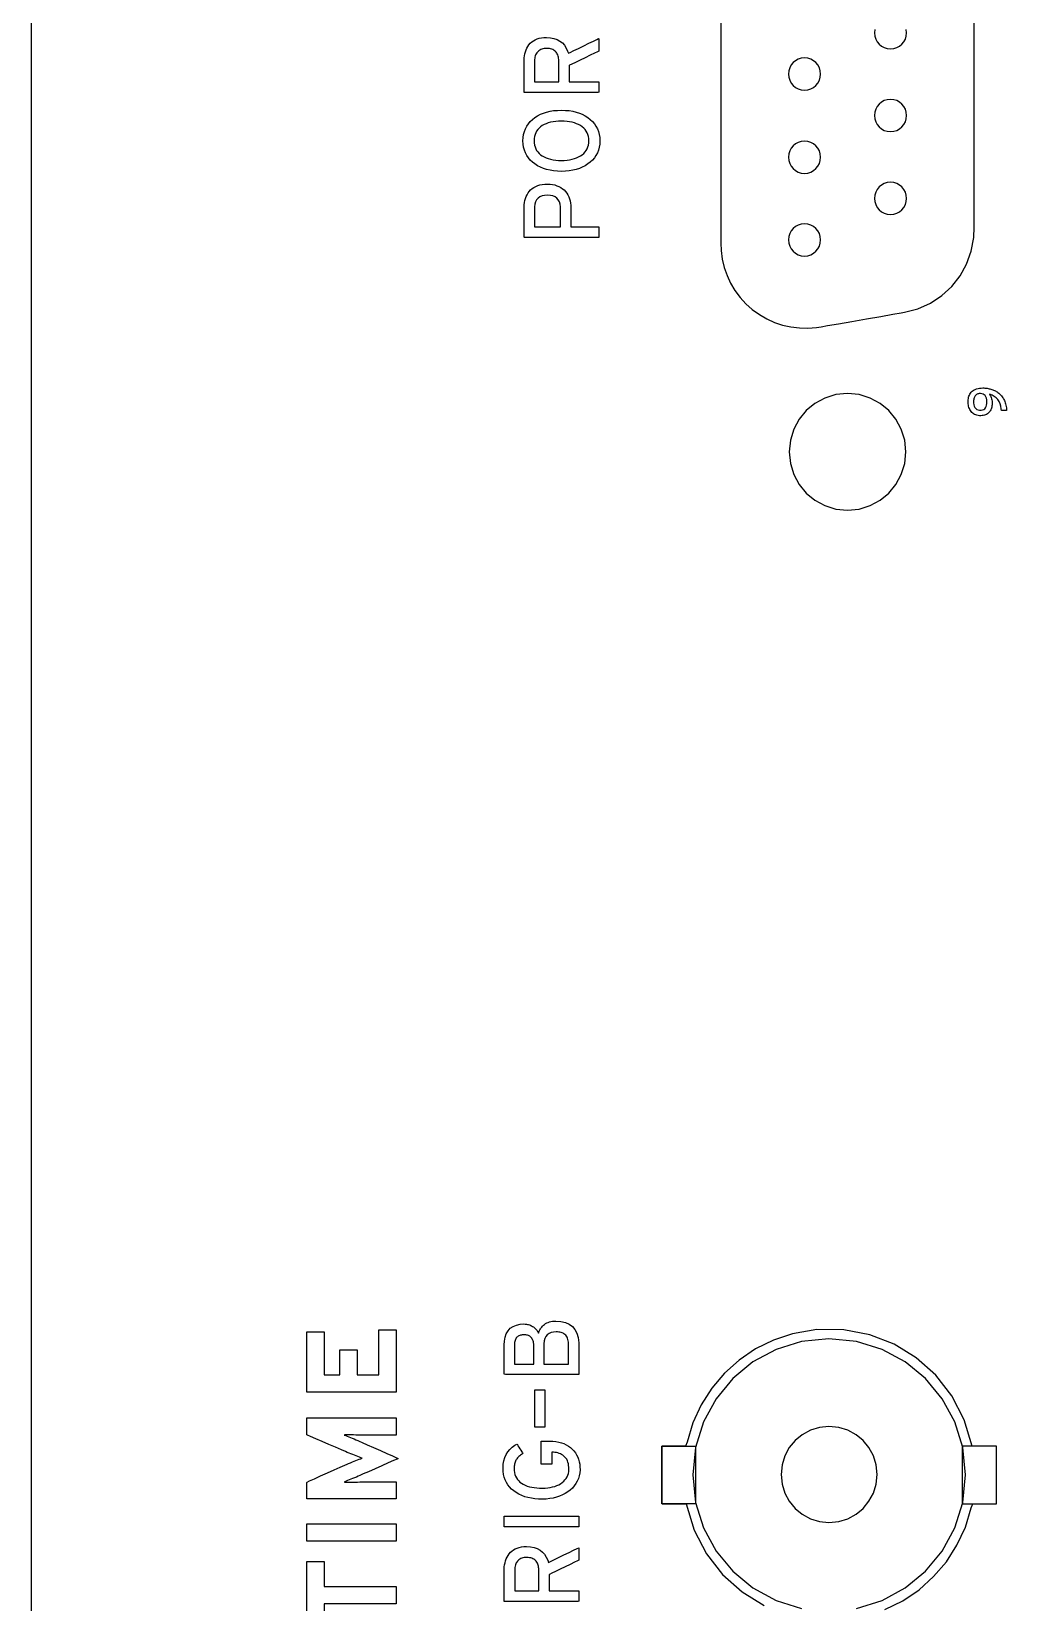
# Model space of a CAD drawing. Extents: x 1 to 47.7, y 0.2 to 35.
# Drawn here: x 31.778 to 33.048, y 13.894 to 15.94 of the extents above; entities that cross this region are included whole.
import ezdxf

# ---------------------------------------------------------------- set-up
doc = ezdxf.new("R2010")
doc.units = 0
doc.header["$MEASUREMENT"] = 0
doc.layers.add('8_0_____DWG', color=7, linetype='CONTINUOUS')

msp = doc.modelspace()

# ---------------------------------------------------------------- linework, layer by layer
at = {"layer": '8_0_____DWG'}
for points in [[(31.778, 13.8343), (31.778, 14.0228), (31.778, 14.2098), (31.778, 14.3951), (31.778, 14.5786), (31.778, 14.7603), (31.778, 14.94), (31.778, 15.1177), (31.778, 15.2057), (31.778, 15.2932), (31.778, 15.3801), (31.778, 15.4665), (31.778, 15.5522), (31.778, 15.6374), (31.778, 15.7219), (31.778, 15.8059), (31.778, 15.8891), (31.778, 15.9718)], [(32.676, 15.9531), (32.676, 15.877), (32.676, 15.8017), (32.676, 15.7357), (32.676, 15.6871), (32.676, 15.6644), (32.6764, 15.6547), (32.6779, 15.6436), (32.6804, 15.6328), (32.6841, 15.6223), (32.6888, 15.6122), (32.6944, 15.6027), (32.7011, 15.5938), (32.7086, 15.5855), (32.717, 15.578), (32.7262, 15.5714), (32.7358, 15.5658), (32.746, 15.5612), (32.7565, 15.5577), (32.7673, 15.5553), (32.7783, 15.554), (32.7894, 15.5538), (32.8006, 15.5547), (32.8066, 15.5556), (32.8151, 15.5571), (32.8292, 15.5595), (32.8468, 15.5626), (32.8658, 15.5659), (32.8843, 15.569), (32.9, 15.5718), (32.911, 15.5737), (32.9151, 15.5744), (32.9328, 15.579), (32.9492, 15.5864), (32.9639, 15.5961), (32.9768, 15.608), (32.9876, 15.6218), (32.9962, 15.6372), (33.0022, 15.6539), (33.0055, 15.6717), (33.006, 15.6852), (33.006, 15.7113), (33.006, 15.7593), (33.006, 15.8219), (33.006, 15.8912), (33.006, 15.9598)], [(32.8764, 15.9427), (32.876, 15.9384), (32.8764, 15.9342), (32.8777, 15.9302), (32.8796, 15.9267), (32.8822, 15.9236), (32.8853, 15.921), (32.8888, 15.9191), (32.8928, 15.9178), (32.897, 15.9174), (32.9012, 15.9178), (32.9052, 15.9191), (32.9087, 15.921), (32.9119, 15.9236), (32.9144, 15.9267), (32.9164, 15.9302), (32.9176, 15.9342), (32.918, 15.9384), (32.9176, 15.9427)], [(32.2532, 14.1681), (32.1366, 14.1681), (32.1366, 14.2466), (32.1594, 14.2466), (32.1594, 14.1907), (32.1796, 14.1907), (32.1796, 14.2232), (32.2022, 14.2232), (32.2022, 14.1907), (32.2305, 14.1907), (32.2305, 14.249), (32.2532, 14.249), (32.2532, 14.1681)], [(32.8898, 13.8847), (32.9129, 13.8962), (32.9342, 13.9106), (32.9532, 13.9277), (32.9698, 13.9472), (32.9836, 13.9688), (32.9945, 13.9923), (33.0022, 14.0174), (33.0041, 14.0226), (33.0069, 14.0226), (33.0112, 14.0226), (33.0164, 14.0226), (33.0219, 14.0226), (33.0271, 14.0226), (33.0314, 14.0226), (33.0342, 14.0226), (33.035, 14.0228), (33.035, 14.0266), (33.035, 14.0349), (33.035, 14.0461), (33.035, 14.0589), (33.035, 14.0718), (33.035, 14.0835), (33.035, 14.0924), (33.035, 14.0973), (33.0346, 14.0978), (33.0321, 14.0978), (33.0281, 14.0978), (33.023, 14.0978), (33.0175, 14.0978), (33.0122, 14.0978), (33.0077, 14.0978), (33.0045, 14.0978), (33.0033, 14.0978), (32.993, 14.1321), (32.977, 14.163), (32.9559, 14.19), (32.9306, 14.2126), (32.9017, 14.2304), (32.8701, 14.2427), (32.8363, 14.2493), (32.8012, 14.2495), (32.7694, 14.244), (32.7445, 14.2357), (32.7213, 14.2242), (32.7001, 14.2098), (32.681, 14.1927), (32.6645, 14.1733), (32.6506, 14.1516), (32.6397, 14.1281), (32.632, 14.103), (32.6301, 14.0978), (32.6273, 14.0978), (32.623, 14.0978), (32.6178, 14.0978), (32.6123, 14.0978), (32.6071, 14.0978), (32.6028, 14.0978), (32.6, 14.0978), (32.5992, 14.0976), (32.5992, 14.0938), (32.5992, 14.0855), (32.5992, 14.0743), (32.5992, 14.0615), (32.5992, 14.0486), (32.5992, 14.0369), (32.5992, 14.028), (32.5992, 14.0231), (32.5997, 14.0226), (32.6021, 14.0226), (32.6062, 14.0226), (32.6112, 14.0226), (32.6167, 14.0226), (32.622, 14.0226), (32.6266, 14.0226), (32.6297, 14.0226), (32.6309, 14.0226), (32.6412, 13.9883), (32.6573, 13.9574), (32.6783, 13.9304), (32.7036, 13.9078), (32.7325, 13.8901)], [(32.8528, 13.8864), (32.8861, 13.8967), (32.9163, 13.9131), (32.9426, 13.9347), (32.9643, 13.961), (32.9807, 13.9911), (32.9911, 14.0244), (32.9947, 14.0602), (32.9911, 14.096), (32.9807, 14.1293), (32.9643, 14.1594), (32.9426, 14.1857), (32.9163, 14.2073), (32.8861, 14.2237), (32.8528, 14.234), (32.8169, 14.2376), (32.7812, 14.234), (32.7479, 14.2237), (32.7178, 14.2073), (32.6915, 14.1857), (32.6699, 14.1594), (32.6535, 14.1293), (32.6431, 14.096), (32.6395, 14.0602), (32.6431, 14.0244), (32.6535, 13.9911), (32.6699, 13.961), (32.6915, 13.9347), (32.7178, 13.9131), (32.7479, 13.8967), (32.7812, 13.8864)], [(32.4469, 14.1226), (32.4336, 14.1226), (32.4336, 14.1711), (32.4469, 14.1711), (32.4469, 14.1226)], [(32.5992, 14.0226), (32.5992, 14.0978), (32.643, 14.0978), (32.643, 14.0226), (32.5992, 14.0226)], [(32.643, 14.0978), (32.643, 14.0226)], [(32.9902, 14.0978), (32.9902, 14.0226)], [(32.9902, 14.0978), (32.9902, 14.0226)], [(33.035, 14.0226), (33.035, 14.0978), (32.9902, 14.0978), (32.9902, 14.0226), (33.035, 14.0226)], [(32.2532, 13.9739), (32.1366, 13.9739), (32.1366, 13.9965), (32.2532, 13.9965), (32.2532, 13.9739)], [(32.491, 13.9924), (32.3939, 13.9924), (32.3939, 14.0065), (32.491, 14.0065), (32.491, 13.9924)], [(32.1595, 13.9148), (32.2532, 13.9148), (32.2532, 13.8922), (32.1595, 13.8922), (32.1595, 13.8598), (32.1366, 13.8598), (32.1366, 13.9473), (32.1595, 13.9473), (32.1595, 13.9148)]]:
    msp.add_lwpolyline(points, dxfattribs=at)
for points in [[(32.4488, 15.9324), (32.454, 15.932), (32.4587, 15.9311), (32.4628, 15.9297), (32.4665, 15.9277), (32.4697, 15.9252), (32.4724, 15.9222), (32.4747, 15.9186), (32.4764, 15.9145), (32.4774, 15.9117), (32.4799, 15.9129), (32.4845, 15.9152), (32.4906, 15.9181), (32.4974, 15.9214), (32.5042, 15.9247), (32.5101, 15.9276), (32.5146, 15.9297), (32.5168, 15.9308), (32.517, 15.9305), (32.517, 15.9292), (32.517, 15.927), (32.517, 15.9244), (32.517, 15.9216), (32.517, 15.9189), (32.517, 15.9166), (32.517, 15.9151), (32.5169, 15.9146), (32.5153, 15.9137), (32.5113, 15.9118), (32.5057, 15.9091), (32.4992, 15.906), (32.4926, 15.9028), (32.4866, 15.8998), (32.4818, 15.8975), (32.4789, 15.8961), (32.4785, 15.8957), (32.4785, 15.8943), (32.4785, 15.8917), (32.4785, 15.8884), (32.4785, 15.8848), (32.4785, 15.8812), (32.4785, 15.878), (32.4785, 15.8757), (32.4785, 15.8747), (32.4795, 15.8746), (32.4829, 15.8746), (32.4881, 15.8746), (32.4944, 15.8746), (32.5011, 15.8746), (32.5073, 15.8746), (32.5126, 15.8746), (32.516, 15.8746), (32.517, 15.8746), (32.517, 15.8739), (32.517, 15.8724), (32.517, 15.8704), (32.517, 15.8681), (32.517, 15.8657), (32.517, 15.8635), (32.517, 15.8619), (32.517, 15.8609), (32.5158, 15.8608), (32.5087, 15.8608), (32.4966, 15.8608), (32.4813, 15.8608), (32.4645, 15.8608), (32.4482, 15.8608), (32.4341, 15.8608), (32.424, 15.8608), (32.4198, 15.8608), (32.4198, 15.8621), (32.4198, 15.866), (32.4198, 15.8717), (32.4198, 15.8785), (32.4198, 15.8857), (32.4198, 15.8924), (32.4198, 15.8978), (32.4198, 15.9013), (32.4198, 15.9029), (32.4199, 15.9058), (32.4203, 15.9085), (32.4208, 15.9112), (32.4215, 15.9137), (32.4224, 15.9162), (32.4234, 15.9185), (32.4247, 15.9207), (32.4261, 15.9228), (32.4278, 15.9247), (32.4297, 15.9265), (32.4318, 15.928), (32.4341, 15.9293), (32.4366, 15.9304), (32.4393, 15.9312), (32.4423, 15.9318), (32.4454, 15.9322)], [(32.4492, 15.9181), (32.4474, 15.918), (32.4458, 15.9178), (32.4442, 15.9175), (32.4427, 15.9171), (32.4414, 15.9165), (32.4401, 15.9159), (32.439, 15.9151), (32.4379, 15.9142), (32.437, 15.9132), (32.4362, 15.9121), (32.4354, 15.9109), (32.4348, 15.9096), (32.4343, 15.9082), (32.4339, 15.9068), (32.4337, 15.9052), (32.4335, 15.9036), (32.4335, 15.9021), (32.4335, 15.9007), (32.4335, 15.8977), (32.4335, 15.8935), (32.4335, 15.8887), (32.4335, 15.8839), (32.4335, 15.8796), (32.4335, 15.8764), (32.4335, 15.8747), (32.4341, 15.8746), (32.4368, 15.8746), (32.4411, 15.8746), (32.4464, 15.8746), (32.4519, 15.8746), (32.4571, 15.8746), (32.4614, 15.8746), (32.4642, 15.8746), (32.4648, 15.8747), (32.4648, 15.8764), (32.4648, 15.8796), (32.4648, 15.8839), (32.4648, 15.8887), (32.4648, 15.8935), (32.4648, 15.8977), (32.4648, 15.9007), (32.4648, 15.9021), (32.4648, 15.9036), (32.4646, 15.9052), (32.4644, 15.9067), (32.464, 15.9081), (32.4635, 15.9095), (32.4629, 15.9108), (32.4622, 15.912), (32.4614, 15.9131), (32.4605, 15.9141), (32.4595, 15.915), (32.4584, 15.9158), (32.4572, 15.9165), (32.4558, 15.9171), (32.4543, 15.9175), (32.4528, 15.9178), (32.4511, 15.918)], [(32.785, 15.9057), (32.7808, 15.9053), (32.7768, 15.9041), (32.7733, 15.9021), (32.7702, 15.8996), (32.7676, 15.8965), (32.7657, 15.8929), (32.7644, 15.8889), (32.764, 15.8847), (32.7644, 15.8805), (32.7657, 15.8765), (32.7676, 15.873), (32.7702, 15.8699), (32.7733, 15.8673), (32.7768, 15.8654), (32.7808, 15.8641), (32.785, 15.8637), (32.7892, 15.8641), (32.7932, 15.8654), (32.7967, 15.8673), (32.7999, 15.8699), (32.8024, 15.873), (32.8044, 15.8765), (32.8056, 15.8805), (32.806, 15.8847), (32.8056, 15.8889), (32.8044, 15.8929), (32.8024, 15.8965), (32.7999, 15.8996), (32.7967, 15.9021), (32.7932, 15.9041), (32.7892, 15.9053)], [(32.897, 15.8517), (32.8928, 15.8513), (32.8888, 15.8501), (32.8853, 15.8481), (32.8822, 15.8455), (32.8796, 15.8424), (32.8777, 15.8389), (32.8764, 15.8349), (32.876, 15.8307), (32.8764, 15.8265), (32.8777, 15.8225), (32.8796, 15.8189), (32.8822, 15.8158), (32.8853, 15.8133), (32.8888, 15.8113), (32.8928, 15.8101), (32.897, 15.8097), (32.9012, 15.8101), (32.9052, 15.8113), (32.9087, 15.8133), (32.9119, 15.8158), (32.9144, 15.8189), (32.9164, 15.8225), (32.9176, 15.8265), (32.918, 15.8307), (32.9176, 15.8349), (32.9164, 15.8389), (32.9144, 15.8424), (32.9119, 15.8455), (32.9087, 15.8481), (32.9052, 15.8501), (32.9012, 15.8513)], [(32.4683, 15.8376), (32.4735, 15.8374), (32.4784, 15.837), (32.4831, 15.8362), (32.4875, 15.8352), (32.4917, 15.8339), (32.4956, 15.8323), (32.4993, 15.8304), (32.5027, 15.8282), (32.5059, 15.8257), (32.5088, 15.823), (32.5113, 15.82), (32.5134, 15.8168), (32.5152, 15.8134), (32.5166, 15.8098), (32.5176, 15.806), (32.5182, 15.802), (32.5185, 15.7977), (32.5182, 15.7935), (32.5176, 15.7894), (32.5166, 15.7857), (32.5152, 15.7821), (32.5134, 15.7787), (32.5113, 15.7756), (32.5088, 15.7727), (32.5059, 15.77), (32.5027, 15.7676), (32.4993, 15.7653), (32.4956, 15.7634), (32.4917, 15.7617), (32.4875, 15.7604), (32.4831, 15.7593), (32.4784, 15.7585), (32.4735, 15.7581), (32.4683, 15.7579), (32.4632, 15.7581), (32.4582, 15.7585), (32.4535, 15.7593), (32.4491, 15.7604), (32.4449, 15.7617), (32.4409, 15.7634), (32.4372, 15.7653), (32.4338, 15.7676), (32.4306, 15.77), (32.4277, 15.7727), (32.4253, 15.7756), (32.4232, 15.7787), (32.4214, 15.7821), (32.4201, 15.7857), (32.4191, 15.7894), (32.4185, 15.7935), (32.4182, 15.7977), (32.4185, 15.802), (32.4191, 15.806), (32.4201, 15.8098), (32.4214, 15.8134), (32.4232, 15.8168), (32.4253, 15.82), (32.4277, 15.823), (32.4306, 15.8257), (32.4338, 15.8282), (32.4372, 15.8304), (32.4409, 15.8323), (32.4449, 15.8339), (32.4491, 15.8352), (32.4535, 15.8362), (32.4582, 15.837), (32.4632, 15.8374)], [(32.4683, 15.8233), (32.4645, 15.8232), (32.4609, 15.8229), (32.4575, 15.8225), (32.4542, 15.8218), (32.4512, 15.821), (32.4484, 15.82), (32.4457, 15.8189), (32.4433, 15.8175), (32.4411, 15.816), (32.4392, 15.8143), (32.4375, 15.8125), (32.4361, 15.8104), (32.4349, 15.8082), (32.434, 15.8058), (32.4333, 15.8033), (32.4329, 15.8006), (32.4327, 15.7977), (32.4329, 15.7949), (32.4333, 15.7922), (32.434, 15.7897), (32.4349, 15.7874), (32.4361, 15.7852), (32.4375, 15.7832), (32.4392, 15.7813), (32.4411, 15.7796), (32.4433, 15.7781), (32.4457, 15.7767), (32.4484, 15.7755), (32.4512, 15.7745), (32.4542, 15.7737), (32.4575, 15.7731), (32.4609, 15.7726), (32.4645, 15.7723), (32.4683, 15.7722), (32.4721, 15.7723), (32.4757, 15.7726), (32.4791, 15.7731), (32.4823, 15.7737), (32.4853, 15.7745), (32.4881, 15.7755), (32.4907, 15.7767), (32.4931, 15.7781), (32.4953, 15.7796), (32.4974, 15.7813), (32.4991, 15.7832), (32.5006, 15.7852), (32.5018, 15.7874), (32.5028, 15.7897), (32.5035, 15.7922), (32.5039, 15.7949), (32.504, 15.7977), (32.5039, 15.8006), (32.5035, 15.8033), (32.5028, 15.8058), (32.5018, 15.8082), (32.5006, 15.8104), (32.4991, 15.8125), (32.4974, 15.8143), (32.4953, 15.816), (32.4931, 15.8175), (32.4907, 15.8189), (32.4881, 15.82), (32.4853, 15.821), (32.4823, 15.8218), (32.4791, 15.8225), (32.4757, 15.8229), (32.4721, 15.8232)], [(32.785, 15.7973), (32.7808, 15.7969), (32.7768, 15.7957), (32.7733, 15.7937), (32.7702, 15.7912), (32.7676, 15.7881), (32.7657, 15.7845), (32.7644, 15.7806), (32.764, 15.7763), (32.7644, 15.7721), (32.7657, 15.7682), (32.7676, 15.7646), (32.7702, 15.7615), (32.7733, 15.7589), (32.7768, 15.757), (32.7808, 15.7558), (32.785, 15.7553), (32.7892, 15.7558), (32.7932, 15.757), (32.7967, 15.7589), (32.7999, 15.7615), (32.8024, 15.7646), (32.8044, 15.7682), (32.8056, 15.7721), (32.806, 15.7763), (32.8056, 15.7806), (32.8044, 15.7845), (32.8024, 15.7881), (32.7999, 15.7912), (32.7967, 15.7937), (32.7932, 15.7957), (32.7892, 15.7969)], [(32.4502, 15.7413), (32.4536, 15.7412), (32.4568, 15.7408), (32.4598, 15.7402), (32.4626, 15.7393), (32.4652, 15.7383), (32.4676, 15.737), (32.4699, 15.7354), (32.4719, 15.7337), (32.4737, 15.7317), (32.4754, 15.7296), (32.4768, 15.7273), (32.478, 15.7249), (32.4789, 15.7223), (32.4797, 15.7196), (32.4803, 15.7167), (32.4806, 15.7137), (32.4807, 15.7105), (32.4807, 15.7094), (32.4807, 15.7071), (32.4807, 15.7036), (32.4807, 15.6995), (32.4807, 15.6952), (32.4807, 15.6912), (32.4807, 15.6879), (32.4807, 15.6859), (32.4809, 15.6855), (32.4831, 15.6855), (32.4874, 15.6855), (32.4929, 15.6855), (32.4992, 15.6855), (32.5054, 15.6855), (32.5109, 15.6855), (32.5149, 15.6855), (32.5169, 15.6855), (32.517, 15.6852), (32.517, 15.684), (32.517, 15.6821), (32.517, 15.6798), (32.517, 15.6774), (32.517, 15.6751), (32.517, 15.6732), (32.517, 15.672), (32.5168, 15.6717), (32.5116, 15.6717), (32.5007, 15.6717), (32.486, 15.6717), (32.4693, 15.6717), (32.4525, 15.6717), (32.4375, 15.6717), (32.4261, 15.6717), (32.4202, 15.6717), (32.4198, 15.6724), (32.4198, 15.6756), (32.4198, 15.6808), (32.4198, 15.6872), (32.4198, 15.694), (32.4198, 15.7006), (32.4198, 15.7061), (32.4198, 15.7099), (32.4198, 15.7114), (32.4199, 15.7144), (32.4202, 15.7173), (32.4208, 15.7201), (32.4215, 15.7227), (32.4224, 15.7252), (32.4236, 15.7275), (32.4249, 15.7298), (32.4265, 15.7318), (32.4283, 15.7338), (32.4303, 15.7355), (32.4325, 15.737), (32.4349, 15.7383), (32.4376, 15.7394), (32.4404, 15.7402), (32.4435, 15.7408), (32.4467, 15.7412)], [(32.897, 15.7437), (32.8928, 15.7433), (32.8888, 15.7421), (32.8853, 15.7401), (32.8822, 15.7376), (32.8796, 15.7345), (32.8777, 15.7309), (32.8764, 15.727), (32.876, 15.7227), (32.8764, 15.7185), (32.8777, 15.7146), (32.8796, 15.711), (32.8822, 15.7079), (32.8853, 15.7053), (32.8888, 15.7034), (32.8928, 15.7021), (32.897, 15.7017), (32.9012, 15.7021), (32.9052, 15.7034), (32.9087, 15.7053), (32.9119, 15.7079), (32.9144, 15.711), (32.9164, 15.7146), (32.9176, 15.7185), (32.918, 15.7227), (32.9176, 15.727), (32.9164, 15.7309), (32.9144, 15.7345), (32.9119, 15.7376), (32.9087, 15.7401), (32.9052, 15.7421), (32.9012, 15.7433)], [(32.4502, 15.727), (32.4464, 15.7266), (32.4431, 15.7259), (32.4403, 15.7246), (32.4379, 15.7229), (32.4361, 15.7208), (32.4347, 15.7181), (32.4339, 15.7151), (32.4335, 15.7116), (32.4335, 15.7101), (32.4335, 15.7077), (32.4335, 15.704), (32.4335, 15.6995), (32.4335, 15.6949), (32.4335, 15.6907), (32.4335, 15.6875), (32.4335, 15.6857), (32.434, 15.6855), (32.4368, 15.6855), (32.4415, 15.6855), (32.4472, 15.6855), (32.4533, 15.6855), (32.4591, 15.6855), (32.4637, 15.6855), (32.4665, 15.6855), (32.467, 15.6857), (32.467, 15.6875), (32.467, 15.6907), (32.467, 15.6949), (32.467, 15.6995), (32.467, 15.704), (32.467, 15.7077), (32.467, 15.7101), (32.467, 15.7116), (32.4666, 15.7152), (32.4657, 15.7183), (32.4643, 15.7209), (32.4625, 15.7231), (32.4601, 15.7248), (32.4573, 15.726), (32.454, 15.7267)], [(32.785, 15.6897), (32.7808, 15.6892), (32.7768, 15.688), (32.7733, 15.6861), (32.7702, 15.6835), (32.7676, 15.6804), (32.7657, 15.6768), (32.7644, 15.6729), (32.764, 15.6687), (32.7644, 15.6644), (32.7657, 15.6605), (32.7676, 15.6569), (32.7702, 15.6538), (32.7733, 15.6513), (32.7768, 15.6493), (32.7808, 15.6481), (32.785, 15.6477), (32.7892, 15.6481), (32.7932, 15.6493), (32.7967, 15.6513), (32.7999, 15.6538), (32.8024, 15.6569), (32.8044, 15.6605), (32.8056, 15.6644), (32.806, 15.6687), (32.8056, 15.6729), (32.8044, 15.6768), (32.8024, 15.6804), (32.7999, 15.6835), (32.7967, 15.6861), (32.7932, 15.688), (32.7892, 15.6892)], [(33.0175, 15.4758), (33.0186, 15.4758), (33.0197, 15.4757), (33.0208, 15.4756), (33.022, 15.4755), (33.0231, 15.4754), (33.0243, 15.4752), (33.0254, 15.4749), (33.0266, 15.4747), (33.0278, 15.4744), (33.029, 15.474), (33.0302, 15.4735), (33.0313, 15.4731), (33.0325, 15.4725), (33.0336, 15.4719), (33.0347, 15.4713), (33.0358, 15.4706), (33.0369, 15.4699), (33.038, 15.4691), (33.039, 15.4683), (33.0399, 15.4674), (33.0408, 15.4665), (33.0417, 15.4654), (33.0425, 15.4644), (33.0433, 15.4632), (33.0441, 15.462), (33.0447, 15.4608), (33.0454, 15.4594), (33.046, 15.458), (33.0465, 15.4565), (33.047, 15.455), (33.0474, 15.4534), (33.0477, 15.4517), (33.0479, 15.4499), (33.0481, 15.4481), (33.0482, 15.4466), (33.0479, 15.4466), (33.0471, 15.4466), (33.0461, 15.4466), (33.0449, 15.4466), (33.0438, 15.4466), (33.0427, 15.4466), (33.0419, 15.4466), (33.0414, 15.4466), (33.0412, 15.4486), (33.0407, 15.4521), (33.0398, 15.4552), (33.0384, 15.4581), (33.0367, 15.4606), (33.0347, 15.4629), (33.0322, 15.4648), (33.0293, 15.4664), (33.0261, 15.4677), (33.0263, 15.467), (33.0271, 15.4658), (33.0277, 15.4646), (33.0283, 15.4633), (33.0287, 15.4619), (33.0291, 15.4603), (33.0293, 15.4587), (33.0294, 15.457), (33.0295, 15.4553), (33.0294, 15.4538), (33.0292, 15.4524), (33.029, 15.451), (33.0286, 15.4497), (33.0281, 15.4484), (33.0276, 15.4472), (33.0269, 15.4461), (33.0262, 15.445), (33.0253, 15.4439), (33.0243, 15.443), (33.0233, 15.4421), (33.0221, 15.4414), (33.0208, 15.4408), (33.0194, 15.4404), (33.0179, 15.44), (33.0163, 15.4398), (33.0146, 15.4397), (33.0129, 15.4397), (33.0111, 15.4399), (33.0095, 15.4403), (33.008, 15.4407), (33.0066, 15.4414), (33.0053, 15.4421), (33.0042, 15.443), (33.0031, 15.444), (33.0021, 15.4452), (33.0012, 15.4464), (33.0004, 15.4477), (32.9998, 15.4491), (32.9992, 15.4505), (32.9988, 15.452), (32.9984, 15.4536), (32.9982, 15.4553), (32.9981, 15.457), (32.9981, 15.4588), (32.9982, 15.4605), (32.9984, 15.4621), (32.9988, 15.4637), (32.9992, 15.4652), (32.9998, 15.4666), (33.0005, 15.4679), (33.0013, 15.4692), (33.0023, 15.4703), (33.0034, 15.4715), (33.0046, 15.4724), (33.006, 15.4733), (33.0075, 15.474), (33.0092, 15.4747), (33.011, 15.4751), (33.013, 15.4755), (33.0152, 15.4757)], [(32.841, 15.4687), (32.8257, 15.4672), (32.8114, 15.4627), (32.7985, 15.4557), (32.7873, 15.4464), (32.778, 15.4352), (32.771, 15.4223), (32.7666, 15.408), (32.765, 15.3927), (32.7666, 15.3774), (32.771, 15.3631), (32.778, 15.3502), (32.7873, 15.339), (32.7985, 15.3297), (32.8114, 15.3227), (32.8257, 15.3182), (32.841, 15.3167), (32.8563, 15.3182), (32.8706, 15.3227), (32.8835, 15.3297), (32.8947, 15.339), (32.904, 15.3502), (32.911, 15.3631), (32.9155, 15.3774), (32.917, 15.3927), (32.9155, 15.408), (32.911, 15.4223), (32.904, 15.4352), (32.8947, 15.4464), (32.8835, 15.4557), (32.8706, 15.4627), (32.8563, 15.4672)], [(33.0141, 15.4686), (33.0132, 15.4686), (33.0123, 15.4685), (33.0115, 15.4683), (33.0107, 15.468), (33.0099, 15.4676), (33.0092, 15.4672), (33.0086, 15.4667), (33.0079, 15.4661), (33.0073, 15.4654), (33.0068, 15.4646), (33.0063, 15.4638), (33.0059, 15.4629), (33.0056, 15.4619), (33.0054, 15.4608), (33.0052, 15.4596), (33.0051, 15.4584), (33.0052, 15.4563), (33.0055, 15.454), (33.0061, 15.452), (33.007, 15.4503), (33.0081, 15.449), (33.0094, 15.448), (33.011, 15.4473), (33.0129, 15.4469), (33.0149, 15.4469), (33.0168, 15.4472), (33.0184, 15.4478), (33.0197, 15.4487), (33.0208, 15.45), (33.0217, 15.4515), (33.0222, 15.4534), (33.0226, 15.4556), (33.0226, 15.458), (33.0224, 15.4605), (33.022, 15.4626), (33.0213, 15.4644), (33.0204, 15.4659), (33.0192, 15.467), (33.0177, 15.4679), (33.016, 15.4684)], [(32.4612, 14.2606), (32.4678, 14.2601), (32.4735, 14.2587), (32.4785, 14.2565), (32.4826, 14.2534), (32.4859, 14.2495), (32.4884, 14.2446), (32.4901, 14.239), (32.4909, 14.2324), (32.491, 14.2281), (32.491, 14.2256), (32.491, 14.221), (32.491, 14.2151), (32.491, 14.2087), (32.491, 14.2023), (32.491, 14.1968), (32.491, 14.1928), (32.491, 14.1911), (32.4881, 14.1911), (32.4789, 14.1911), (32.4653, 14.1911), (32.4491, 14.1911), (32.4321, 14.1911), (32.4163, 14.1911), (32.4035, 14.1911), (32.3955, 14.1911), (32.3939, 14.1912), (32.3939, 14.1936), (32.3939, 14.1981), (32.3939, 14.2041), (32.3939, 14.2108), (32.3939, 14.2174), (32.3939, 14.2233), (32.3939, 14.2276), (32.3939, 14.2297), (32.3941, 14.2343), (32.395, 14.2396), (32.3966, 14.2441), (32.3989, 14.248), (32.4018, 14.2512), (32.4054, 14.2536), (32.4098, 14.2554), (32.4147, 14.2564), (32.4195, 14.2568), (32.4211, 14.2567), (32.4227, 14.2565), (32.4242, 14.2563), (32.4257, 14.2559), (32.4271, 14.2555), (32.4284, 14.255), (32.4296, 14.2544), (32.4308, 14.2537), (32.4319, 14.2529), (32.433, 14.2521), (32.4339, 14.2512), (32.4349, 14.2502), (32.4357, 14.2492), (32.4366, 14.2482), (32.4373, 14.247), (32.438, 14.2459), (32.4386, 14.2449), (32.439, 14.2463), (32.4395, 14.2476), (32.4401, 14.249), (32.4409, 14.2503), (32.4417, 14.2515), (32.4427, 14.2528), (32.4437, 14.254), (32.4449, 14.2551), (32.4462, 14.2563), (32.4477, 14.2573), (32.4492, 14.2581), (32.4509, 14.2589), (32.4527, 14.2595), (32.4547, 14.26), (32.4567, 14.2603), (32.4589, 14.2605)], [(32.4199, 14.2427), (32.4186, 14.2426), (32.4174, 14.2425), (32.4163, 14.2423), (32.4151, 14.242), (32.4141, 14.2417), (32.4131, 14.2413), (32.4121, 14.2408), (32.4112, 14.2402), (32.4104, 14.2394), (32.4096, 14.2386), (32.409, 14.2376), (32.4085, 14.2365), (32.408, 14.2354), (32.4077, 14.2341), (32.4074, 14.2327), (32.4072, 14.2312), (32.4072, 14.2296), (32.4072, 14.2286), (32.4072, 14.2261), (32.4072, 14.2224), (32.4072, 14.2181), (32.4072, 14.2137), (32.4072, 14.2096), (32.4072, 14.2064), (32.4072, 14.2046), (32.4074, 14.2043), (32.4092, 14.2043), (32.4124, 14.2043), (32.4164, 14.2043), (32.4208, 14.2043), (32.4251, 14.2043), (32.4288, 14.2043), (32.4314, 14.2043), (32.4323, 14.2043), (32.4323, 14.2053), (32.4323, 14.2079), (32.4323, 14.2116), (32.4323, 14.2159), (32.4323, 14.2203), (32.4323, 14.2243), (32.4323, 14.2275), (32.4323, 14.2293), (32.4323, 14.23), (32.4323, 14.2308), (32.4322, 14.2316), (32.4321, 14.2324), (32.432, 14.2331), (32.4318, 14.2338), (32.4316, 14.2344), (32.4314, 14.235), (32.4312, 14.2356), (32.4309, 14.2362), (32.4306, 14.2367), (32.4303, 14.2373), (32.43, 14.2378), (32.4297, 14.2382), (32.4293, 14.2387), (32.429, 14.2391), (32.4286, 14.2395), (32.428, 14.24), (32.4271, 14.2407), (32.4262, 14.2412), (32.4253, 14.2416), (32.4243, 14.242), (32.4233, 14.2423), (32.4222, 14.2425), (32.4211, 14.2426)], [(32.4616, 14.2465), (32.4581, 14.2462), (32.4549, 14.2455), (32.4522, 14.2442), (32.45, 14.2426), (32.4482, 14.2404), (32.4469, 14.2378), (32.446, 14.2347), (32.4455, 14.2311), (32.4455, 14.2294), (32.4455, 14.2272), (32.4455, 14.2237), (32.4455, 14.2194), (32.4455, 14.2148), (32.4455, 14.2105), (32.4455, 14.207), (32.4455, 14.2048), (32.4456, 14.2043), (32.4477, 14.2043), (32.4517, 14.2043), (32.4568, 14.2043), (32.4626, 14.2043), (32.4682, 14.2043), (32.4731, 14.2043), (32.4765, 14.2043), (32.4778, 14.2043), (32.4778, 14.2053), (32.4778, 14.208), (32.4778, 14.2118), (32.4778, 14.2161), (32.4778, 14.2206), (32.4778, 14.2247), (32.4778, 14.2277), (32.4778, 14.2293), (32.4777, 14.2309), (32.4776, 14.233), (32.4773, 14.2349), (32.4769, 14.2367), (32.4763, 14.2383), (32.4757, 14.2397), (32.4749, 14.241), (32.4739, 14.2421), (32.4729, 14.2431), (32.4717, 14.2439), (32.4706, 14.2446), (32.4693, 14.2452), (32.4679, 14.2457), (32.4665, 14.246), (32.4649, 14.2463), (32.4633, 14.2465)], [(32.2533, 14.1121), (32.2518, 14.1121), (32.2476, 14.1121), (32.2417, 14.1121), (32.2347, 14.1121), (32.2274, 14.1121), (32.2206, 14.1121), (32.215, 14.1121), (32.2114, 14.1121), (32.2097, 14.1121), (32.2066, 14.1121), (32.2035, 14.1121), (32.2004, 14.1121), (32.1974, 14.1122), (32.1945, 14.1122), (32.1917, 14.1123), (32.1889, 14.1123), (32.1862, 14.1124), (32.1855, 14.1121), (32.1874, 14.1114), (32.1894, 14.1106), (32.1915, 14.1098), (32.1936, 14.1089), (32.1959, 14.108), (32.1983, 14.107), (32.2007, 14.106), (32.2032, 14.1049), (32.205, 14.1042), (32.209, 14.1024), (32.2155, 14.0995), (32.2237, 14.0959), (32.2325, 14.092), (32.241, 14.0882), (32.2484, 14.0849), (32.2536, 14.0826), (32.2559, 14.0816), (32.2544, 14.0809), (32.2497, 14.0789), (32.2428, 14.0758), (32.2344, 14.0721), (32.2256, 14.0681), (32.2172, 14.0644), (32.2103, 14.0614), (32.2056, 14.0593), (32.2038, 14.0585), (32.2013, 14.0574), (32.1988, 14.0564), (32.1964, 14.0554), (32.1941, 14.0545), (32.192, 14.0536), (32.1899, 14.0528), (32.1879, 14.052), (32.186, 14.0512), (32.1856, 14.0507), (32.1883, 14.0507), (32.1911, 14.0507), (32.1939, 14.0508), (32.1968, 14.0508), (32.1997, 14.0508), (32.2028, 14.0509), (32.2059, 14.051), (32.209, 14.051), (32.211, 14.0511), (32.214, 14.0511), (32.2192, 14.0511), (32.2259, 14.0511), (32.2331, 14.0511), (32.2402, 14.0511), (32.2465, 14.0511), (32.251, 14.0511), (32.2532, 14.0511), (32.2533, 14.0506), (32.2533, 14.0487), (32.2533, 14.0458), (32.2533, 14.0423), (32.2533, 14.0385), (32.2533, 14.0349), (32.2533, 14.0319), (32.2533, 14.0297), (32.2533, 14.0289), (32.2491, 14.0289), (32.2379, 14.0289), (32.2217, 14.0289), (32.2027, 14.0289), (32.1828, 14.0289), (32.1643, 14.0289), (32.149, 14.0289), (32.1392, 14.0289), (32.1366, 14.029), (32.1366, 14.0301), (32.1366, 14.0324), (32.1366, 14.0356), (32.1366, 14.0392), (32.1366, 14.0429), (32.1366, 14.0463), (32.1366, 14.0489), (32.1366, 14.0505), (32.137, 14.0509), (32.1404, 14.0524), (32.1466, 14.0552), (32.1546, 14.0588), (32.1635, 14.0628), (32.1724, 14.0667), (32.1802, 14.0702), (32.1862, 14.0729), (32.1892, 14.0742), (32.1912, 14.0751), (32.1937, 14.0761), (32.1961, 14.0771), (32.1984, 14.0781), (32.2007, 14.079), (32.2028, 14.0798), (32.2049, 14.0806), (32.2069, 14.0813), (32.2087, 14.082), (32.2073, 14.0826), (32.2053, 14.0833), (32.2033, 14.0841), (32.2012, 14.0849), (32.199, 14.0858), (32.1966, 14.0867), (32.1942, 14.0876), (32.1918, 14.0887), (32.1894, 14.0896), (32.1871, 14.0906), (32.1818, 14.0929), (32.1743, 14.0962), (32.1655, 14.0999), (32.1566, 14.1038), (32.1483, 14.1074), (32.1416, 14.1103), (32.1375, 14.1121), (32.1366, 14.1125), (32.1366, 14.1138), (32.1366, 14.1163), (32.1366, 14.1196), (32.1366, 14.1234), (32.1366, 14.1271), (32.1366, 14.1305), (32.1366, 14.1331), (32.1366, 14.1345), (32.138, 14.1347), (32.1463, 14.1347), (32.1605, 14.1347), (32.1785, 14.1347), (32.1983, 14.1347), (32.2177, 14.1347), (32.2346, 14.1347), (32.2471, 14.1347), (32.2531, 14.1347), (32.2533, 14.1342), (32.2533, 14.1323), (32.2533, 14.1294), (32.2533, 14.1258), (32.2533, 14.1219), (32.2533, 14.1182), (32.2533, 14.1151), (32.2533, 14.1129)], [(32.8169, 13.9982), (32.8296, 13.9995), (32.8414, 14.0031), (32.8521, 14.0089), (32.8613, 14.0165), (32.869, 14.0258), (32.8748, 14.0364), (32.8784, 14.0482), (32.8797, 14.0607), (32.8784, 14.0733), (32.8748, 14.085), (32.869, 14.0957), (32.8613, 14.1049), (32.8521, 14.1126), (32.8414, 14.1183), (32.8296, 14.122), (32.8169, 14.1233), (32.8044, 14.122), (32.7927, 14.1183), (32.7821, 14.1126), (32.7729, 14.1049), (32.7652, 14.0957), (32.7595, 14.085), (32.7559, 14.0733), (32.7546, 14.0607), (32.7559, 14.0482), (32.7595, 14.0364), (32.7652, 14.0258), (32.7729, 14.0165), (32.7821, 14.0089), (32.7927, 14.0031), (32.8044, 13.9995)], [(32.453, 14.1042), (32.4572, 14.104), (32.4611, 14.1036), (32.4648, 14.103), (32.4683, 14.102), (32.4716, 14.1009), (32.4747, 14.0995), (32.4775, 14.0978), (32.4801, 14.0959), (32.4825, 14.0938), (32.4846, 14.0914), (32.4866, 14.0889), (32.4882, 14.0863), (32.4896, 14.0835), (32.4907, 14.0805), (32.4916, 14.0773), (32.4922, 14.074), (32.4925, 14.0706), (32.4926, 14.0668), (32.4922, 14.0628), (32.4914, 14.059), (32.4904, 14.0554), (32.4889, 14.052), (32.4872, 14.0488), (32.485, 14.0458), (32.4826, 14.0431), (32.4797, 14.0405), (32.4766, 14.0381), (32.4733, 14.036), (32.4698, 14.0341), (32.466, 14.0325), (32.462, 14.0311), (32.4578, 14.0301), (32.4533, 14.0293), (32.4486, 14.0288), (32.4436, 14.0286), (32.4386, 14.0287), (32.4338, 14.029), (32.4292, 14.0297), (32.4248, 14.0306), (32.4207, 14.0318), (32.4167, 14.0333), (32.4131, 14.035), (32.4096, 14.0371), (32.4064, 14.0394), (32.4034, 14.0418), (32.4008, 14.0445), (32.3986, 14.0474), (32.3967, 14.0505), (32.3951, 14.0537), (32.3939, 14.0572), (32.393, 14.0609), (32.3925, 14.0649), (32.3923, 14.0691), (32.3926, 14.074), (32.3934, 14.0786), (32.3947, 14.0829), (32.3964, 14.0868), (32.3986, 14.0903), (32.4012, 14.0935), (32.4043, 14.0964), (32.4078, 14.0989), (32.4105, 14.1003), (32.411, 14.0996), (32.4118, 14.0982), (32.413, 14.0964), (32.4143, 14.0943), (32.4157, 14.0923), (32.4169, 14.0904), (32.4178, 14.0889), (32.4183, 14.0881), (32.4177, 14.0876), (32.4164, 14.0868), (32.4152, 14.0859), (32.4141, 14.0851), (32.413, 14.0842), (32.4121, 14.0832), (32.4112, 14.0823), (32.4104, 14.0813), (32.4097, 14.0803), (32.4091, 14.0793), (32.4085, 14.0782), (32.4081, 14.077), (32.4077, 14.0757), (32.4074, 14.0744), (32.4071, 14.073), (32.407, 14.0716), (32.4069, 14.0701), (32.4068, 14.0685), (32.4069, 14.0659), (32.4073, 14.0633), (32.4079, 14.0608), (32.4087, 14.0586), (32.4098, 14.0564), (32.4111, 14.0544), (32.4127, 14.0526), (32.4144, 14.0509), (32.4165, 14.0494), (32.4187, 14.048), (32.4212, 14.0468), (32.4238, 14.0457), (32.4267, 14.0448), (32.4297, 14.0441), (32.4328, 14.0436), (32.4362, 14.0432), (32.4398, 14.043), (32.4435, 14.0429), (32.4471, 14.0431), (32.4505, 14.0434), (32.4537, 14.0438), (32.4568, 14.0445), (32.4596, 14.0453), (32.4623, 14.0463), (32.4648, 14.0474), (32.4672, 14.0487), (32.4693, 14.0502), (32.4713, 14.0519), (32.473, 14.0536), (32.4745, 14.0556), (32.4757, 14.0576), (32.4767, 14.0599), (32.4774, 14.0622), (32.4779, 14.0648), (32.4781, 14.0674), (32.478, 14.0701), (32.4778, 14.0725), (32.4774, 14.0747), (32.4768, 14.0768), (32.4761, 14.0787), (32.4752, 14.0805), (32.4742, 14.0821), (32.473, 14.0835), (32.4716, 14.0848), (32.4701, 14.0858), (32.4686, 14.0868), (32.467, 14.0876), (32.4653, 14.0883), (32.4636, 14.0888), (32.4618, 14.0893), (32.46, 14.0896), (32.4581, 14.0897), (32.4562, 14.0898), (32.4562, 14.0898), (32.4561, 14.0898), (32.4561, 14.0898), (32.456, 14.0898), (32.4559, 14.0898), (32.4559, 14.0898), (32.4558, 14.0898), (32.4558, 14.0898), (32.4558, 14.0898), (32.4558, 14.089), (32.4558, 14.0873), (32.4558, 14.0851), (32.4558, 14.0825), (32.4558, 14.08), (32.4558, 14.0776), (32.4558, 14.0757), (32.4558, 14.0746), (32.4557, 14.0744), (32.4548, 14.0744), (32.4532, 14.0744), (32.4511, 14.0744), (32.4487, 14.0744), (32.4464, 14.0744), (32.4443, 14.0744), (32.4427, 14.0744), (32.4419, 14.0744), (32.4418, 14.0748), (32.4418, 14.0771), (32.4418, 14.0807), (32.4418, 14.0854), (32.4418, 14.0904), (32.4418, 14.0953), (32.4418, 14.0996), (32.4418, 14.1027), (32.4418, 14.1041), (32.4421, 14.1042), (32.443, 14.1042), (32.4445, 14.1042), (32.4463, 14.1042), (32.4482, 14.1042), (32.45, 14.1042), (32.4515, 14.1042), (32.4526, 14.1042)], [(32.4229, 13.967), (32.4281, 13.9666), (32.4327, 13.9657), (32.4369, 13.9643), (32.4406, 13.9623), (32.4438, 13.9598), (32.4465, 13.9568), (32.4487, 13.9532), (32.4505, 13.9491), (32.4515, 13.9463), (32.454, 13.9475), (32.4586, 13.9498), (32.4647, 13.9527), (32.4715, 13.956), (32.4783, 13.9593), (32.4842, 13.9622), (32.4887, 13.9643), (32.4909, 13.9654), (32.491, 13.9651), (32.491, 13.9638), (32.491, 13.9616), (32.491, 13.959), (32.491, 13.9562), (32.491, 13.9535), (32.491, 13.9512), (32.491, 13.9497), (32.491, 13.9492), (32.4894, 13.9484), (32.4854, 13.9464), (32.4798, 13.9437), (32.4733, 13.9406), (32.4667, 13.9374), (32.4606, 13.9344), (32.4558, 13.9321), (32.453, 13.9307), (32.4526, 13.9304), (32.4526, 13.9289), (32.4526, 13.9264), (32.4526, 13.923), (32.4526, 13.9194), (32.4526, 13.9158), (32.4526, 13.9126), (32.4526, 13.9103), (32.4526, 13.9093), (32.4536, 13.9093), (32.457, 13.9093), (32.4622, 13.9093), (32.4685, 13.9093), (32.4751, 13.9093), (32.4814, 13.9093), (32.4867, 13.9093), (32.4901, 13.9093), (32.491, 13.9092), (32.491, 13.9086), (32.491, 13.9071), (32.491, 13.905), (32.491, 13.9027), (32.491, 13.9003), (32.491, 13.8982), (32.491, 13.8965), (32.491, 13.8956), (32.4899, 13.8954), (32.4828, 13.8954), (32.4707, 13.8954), (32.4554, 13.8954), (32.4386, 13.8954), (32.4223, 13.8954), (32.4082, 13.8954), (32.3981, 13.8954), (32.3939, 13.8954), (32.3939, 13.8967), (32.3939, 13.9006), (32.3939, 13.9063), (32.3939, 13.9132), (32.3939, 13.9203), (32.3939, 13.927), (32.3939, 13.9324), (32.3939, 13.9359), (32.3939, 13.9375), (32.394, 13.9404), (32.3943, 13.9432), (32.3949, 13.9458), (32.3956, 13.9483), (32.3964, 13.9508), (32.3975, 13.9531), (32.3988, 13.9553), (32.4002, 13.9574), (32.4019, 13.9594), (32.4038, 13.9611), (32.4059, 13.9626), (32.4082, 13.9639), (32.4107, 13.965), (32.4134, 13.9658), (32.4164, 13.9665), (32.4195, 13.9668)], [(32.4233, 13.9527), (32.4215, 13.9527), (32.4198, 13.9525), (32.4183, 13.9521), (32.4168, 13.9517), (32.4154, 13.9512), (32.4142, 13.9505), (32.4131, 13.9497), (32.412, 13.9488), (32.4111, 13.9478), (32.4103, 13.9467), (32.4095, 13.9455), (32.4089, 13.9442), (32.4084, 13.9429), (32.408, 13.9414), (32.4078, 13.9398), (32.4076, 13.9382), (32.4076, 13.9367), (32.4076, 13.9353), (32.4076, 13.9323), (32.4076, 13.9281), (32.4076, 13.9233), (32.4076, 13.9185), (32.4076, 13.9142), (32.4076, 13.911), (32.4076, 13.9094), (32.4082, 13.9093), (32.4109, 13.9093), (32.4152, 13.9093), (32.4205, 13.9093), (32.426, 13.9093), (32.4312, 13.9093), (32.4355, 13.9093), (32.4383, 13.9093), (32.4389, 13.9094), (32.4389, 13.911), (32.4389, 13.9142), (32.4389, 13.9185), (32.4389, 13.9233), (32.4389, 13.9281), (32.4389, 13.9323), (32.4389, 13.9353), (32.4389, 13.9367), (32.4389, 13.9382), (32.4387, 13.9398), (32.4385, 13.9413), (32.4381, 13.9428), (32.4376, 13.9441), (32.437, 13.9454), (32.4363, 13.9466), (32.4355, 13.9477), (32.4346, 13.9487), (32.4336, 13.9496), (32.4325, 13.9504), (32.4313, 13.9511), (32.4299, 13.9517), (32.4284, 13.9521), (32.4268, 13.9524), (32.4252, 13.9527)]]:
    msp.add_lwpolyline(points, close=True, dxfattribs=at)

doc.saveas('drawing.dxf')
